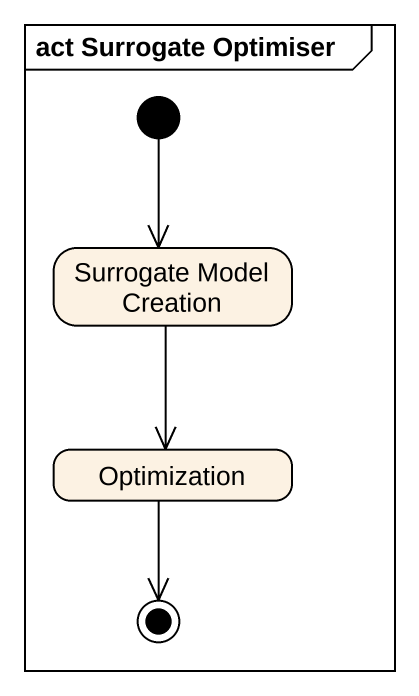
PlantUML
@startuml
mainframe act Surrogate Optimiser
hide empty description
state "Surrogate Model Creation" as Surrogate_Model_Creation
state Optimization
[*] --> Surrogate_Model_Creation
Surrogate_Model_Creation --> Optimization
Optimization --> [*]
@enduml
